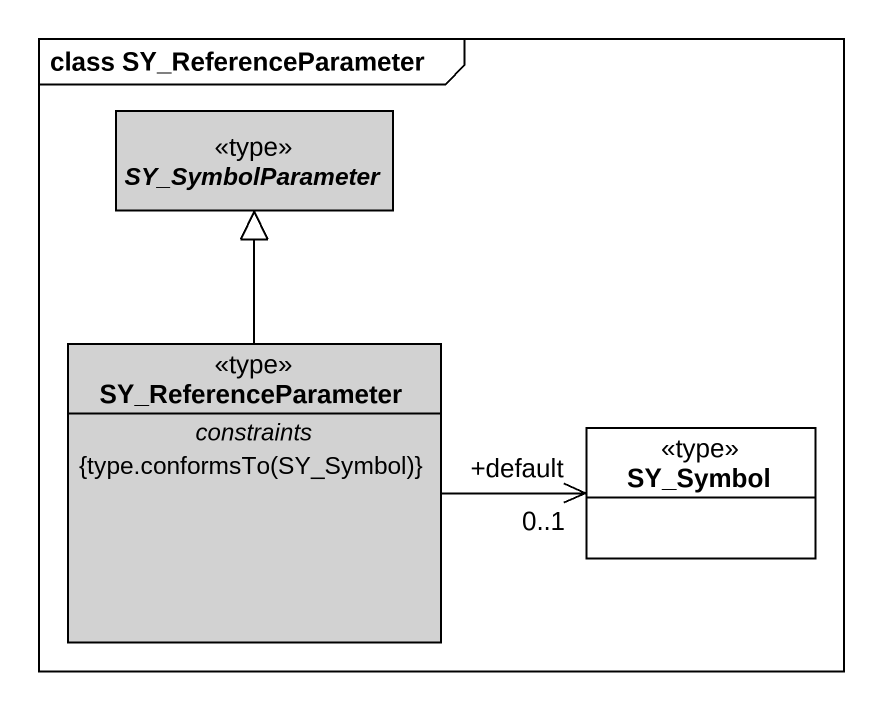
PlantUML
@startuml
mainframe class SY_ReferenceParameter
hide circle
hide empty members
abstract class SY_SymbolParameter <<type>> #D2D2D2
class SY_ReferenceParameter <<type>> #D2D2D2 {
  -- constraints --
  {field} {type.conformsTo(SY_Symbol)}
}
class SY_Symbol <<type>> #FFFFFF
SY_ReferenceParameter -up-|> SY_SymbolParameter
SY_ReferenceParameter -right-> "+default\n0..1" SY_Symbol
@enduml
